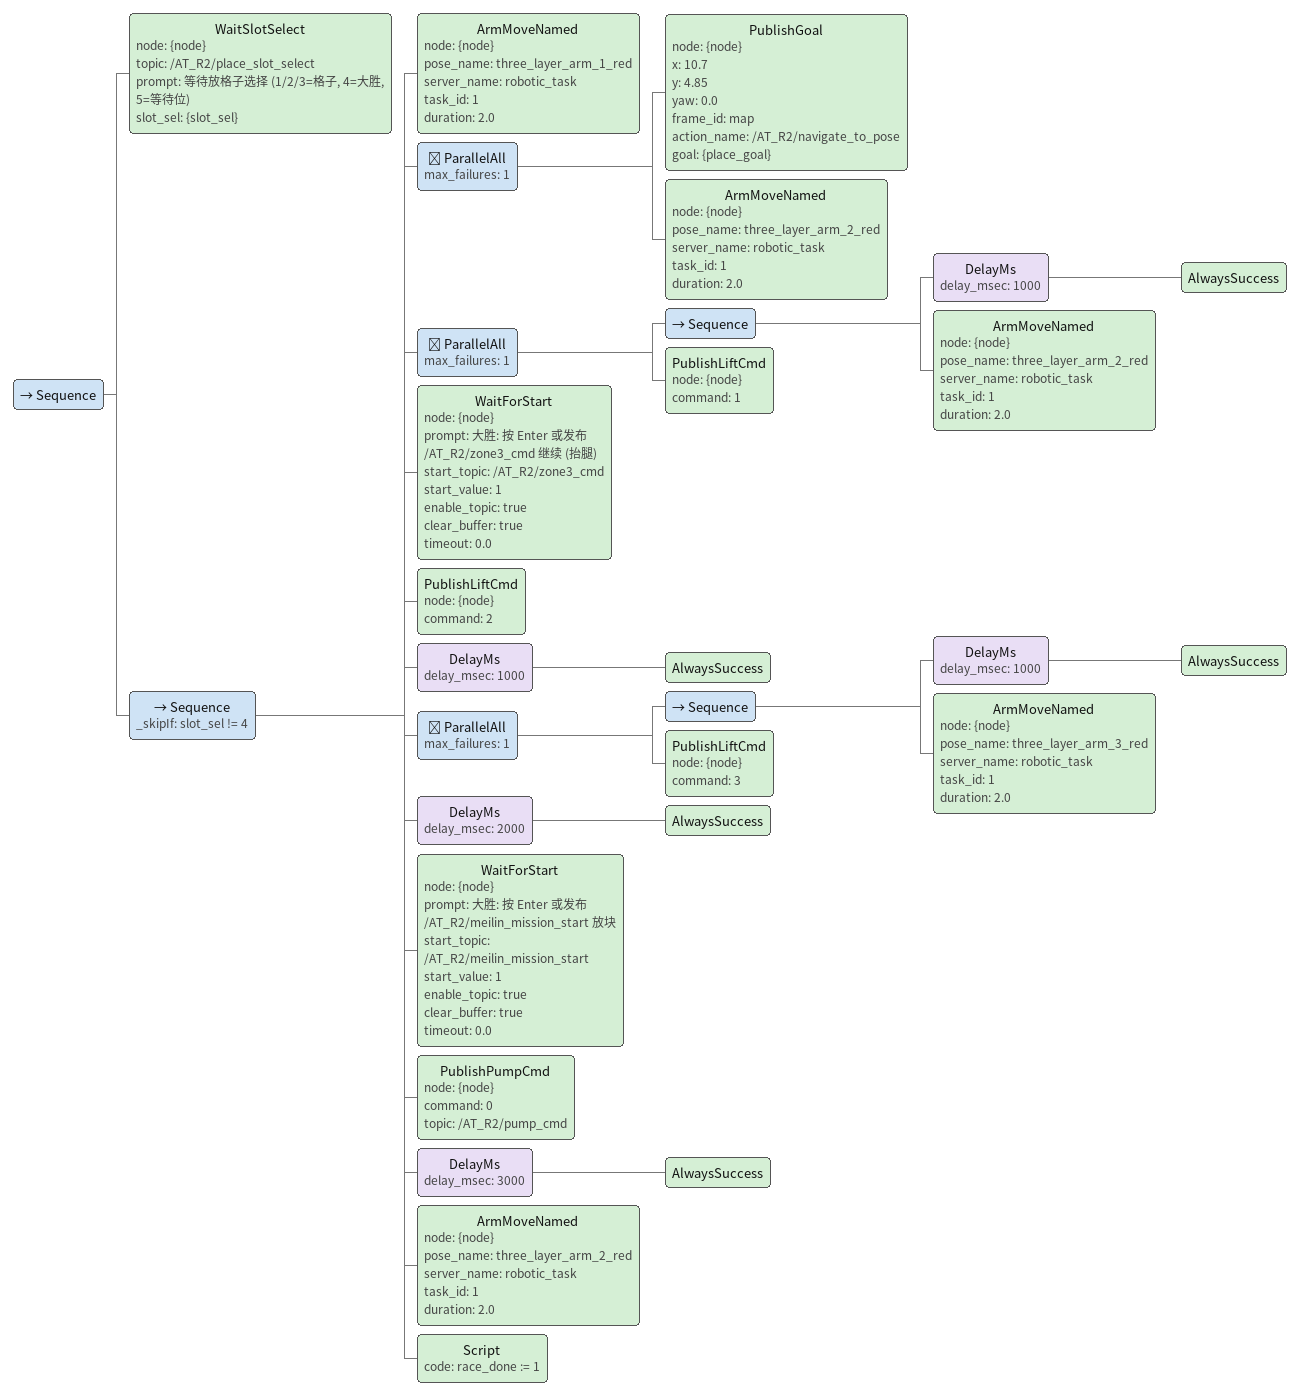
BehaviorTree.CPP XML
<Sequence>

<!-- ===== 等话题选格子 (收到 0/其它值忽略继续等) ===== -->
<WaitSlotSelect node="{node}" topic="/AT_R2/place_slot_select" prompt="等待放格子选择 (1/2/3=格子, 4=大胜, 5=等待位)" slot_sel="{slot_sel}"/>

<!-- ===== 按 slot_sel 分流: 1/2/3=放块+抓下*一块; 4=大胜 ===== -->

<!-- ===== case 4: 大胜爬三层, 结束比赛 ===== -->
<Sequence _skipIf="slot_sel != 4">
  <ArmMoveNamed node="{node}" pose_name="three_layer_arm_1_red" server_name="robotic_task" task_id="1" duration="2.0"/>
  <!-- 到大胜准备位 (导航 || 摆臂, 两者都必须成功) -->
  <ParallelAll max_failures="1">
    <PublishGoal node="{node}" x="10.7" y="4.85" yaw="0.0" frame_id="map" action_name="/AT_R2/navigate_to_pose" goal="{place_goal}"/>
    <!-- TODO: 填并行臂姿态名 -->
    <ArmMoveNamed node="{node}" pose_name="three_layer_arm_2_red" server_name="robotic_task" task_id="1" duration="2.0"/>
  </ParallelAll>

  <!-- 发 lift command=1 (发指令 || 摆臂, 两者都必须成功) -->
  <ParallelAll max_failures="1">
    <Sequence>
      <DelayMs delay_msec="1000">
        <AlwaysSuccess/>
      </DelayMs>
      <ArmMoveNamed node="{node}" pose_name="three_layer_arm_2_red" server_name="robotic_task" task_id="1" duration="2.0"/>
    </Sequence>
    <!-- TODO: 填并行臂姿态名 -->
    <PublishLiftCmd node="{node}" command="1"/>

  </ParallelAll>
  <!-- 按回车或等话题: 降下底盘 -->
  <WaitForStart node="{node}" prompt="大胜: 按 Enter 或发布 /AT_R2/zone3_cmd 继续 (抬腿)" start_topic="/AT_R2/zone3_cmd" start_value="1" enable_topic="true" clear_buffer="true" timeout="0.0"/>
  <PublishLiftCmd node="{node}" command="2"/>
  <DelayMs delay_msec="1000">
    <AlwaysSuccess/>
  </DelayMs>
  <!-- 发 lift command=3 (发指令 || 摆臂, 两者都必须成功) -->
  <ParallelAll max_failures="1">
    <Sequence>
      <DelayMs delay_msec="1000">
        <AlwaysSuccess/>
      </DelayMs>
             <ArmMoveNamed node="{node}" pose_name="three_layer_arm_3_red" server_name="robotic_task" task_id="1" duration="2.0"/>

    </Sequence>
    <!-- TODO: 填并行臂姿态名 -->
    <PublishLiftCmd node="{node}" command="3"/>
  </ParallelAll>
  <DelayMs delay_msec="2000">
    <AlwaysSuccess/>
  </DelayMs>
  <!-- 按回车或等话题: 放块 -->
  <WaitForStart node="{node}" prompt="大胜: 按 Enter 或发布 /AT_R2/meilin_mission_start 放块" start_topic="/AT_R2/meilin_mission_start" start_value="1" enable_topic="true" clear_buffer="true" timeout="0.0"/>

  <PublishPumpCmd node="{node}" command="0" topic="/AT_R2/pump_cmd"/>
  <DelayMs delay_msec="3000">
    <AlwaysSuccess/>
  </DelayMs>
  <ArmMoveNamed node="{node}" pose_name="three_layer_arm_2_red" server_name="robotic_task" task_id="1" duration="2.0"/>
  <!-- 大胜完成, 标记结束 -->
  <Script code="race_done := 1"/>
</Sequence>

</Sequence>
